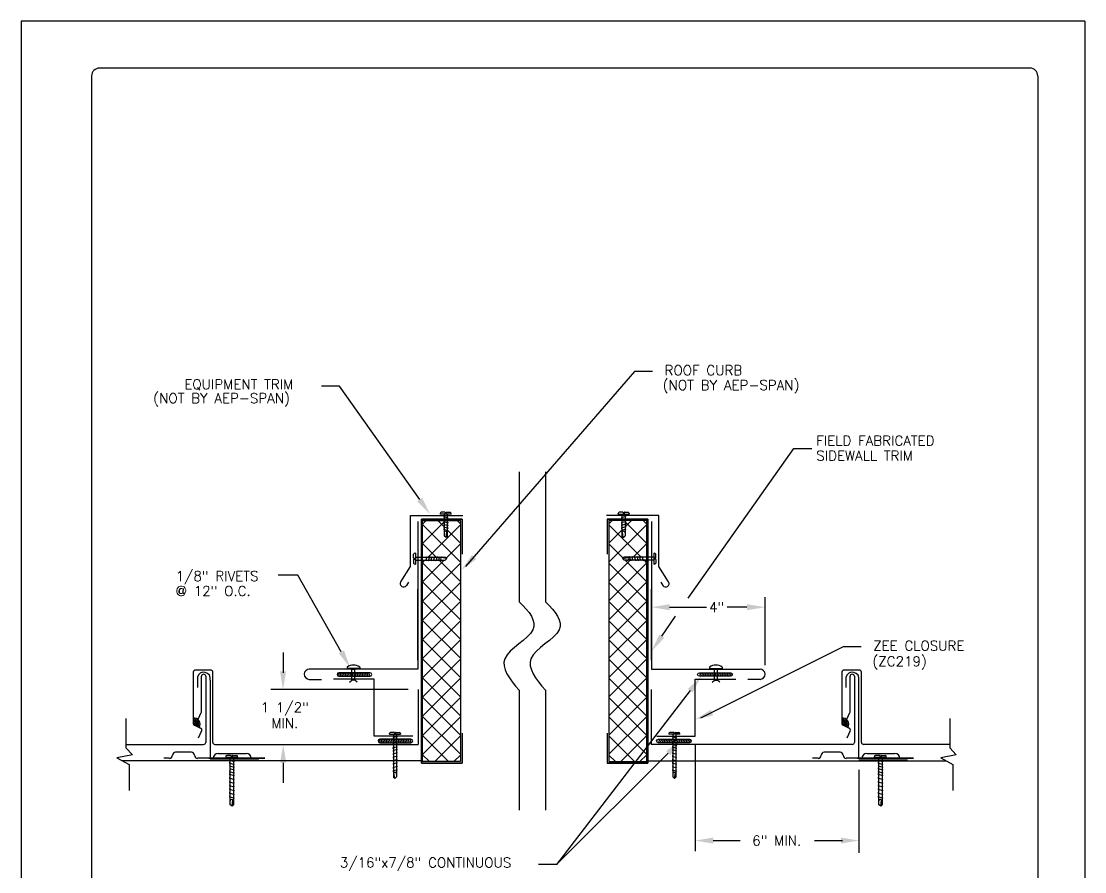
# Model space of a CAD drawing. Extents: x 100.6 to 109.1, y -49.9 to -38.9.
# Drawn here: x 100.61 to 109.11, y -45.67 to -38.87 of the extents above; entities that cross this region are included whole.
import ezdxf

# ---------------------------------------------------------------- set-up
doc = ezdxf.new("R2010")
doc.units = 0
doc.header["$LTSCALE"] = 0.5
doc.header["$MEASUREMENT"] = 0
for name, color, linetype in [('BORDER', 9, 'CONTINUOUS'), ('DIM', 4, 'CONTINUOUS'), ('DWG', 2, 'CONTINUOUS'), ('STEEL', 7, 'CONTINUOUS')]:
    doc.layers.add(name, color=color, linetype=linetype)
doc.styles.get("Standard").update_dxf_attribs({"font": 'romans.shx'})

msp = doc.modelspace()

# ---------------------------------------------------------------- linework, layer by layer
at = {"layer": 'BORDER'}
for p, q in [((109.1055, -38.8684), (100.6055, -38.8684)), ((100.6055, -38.8684), (100.6055, -49.8684)), ((109.1055, -38.8684), (109.1055, -49.8684)), ((108.668, -39.2434), (101.2305, -39.2434)), ((101.168, -39.3059), (101.168, -49.4309)), ((108.7305, -39.3059), (108.7305, -49.4309))]:
    msp.add_line(p, q, dxfattribs=at)
for centre, start, end in [((101.2305, -39.3059), 90, 180), ((108.668, -39.3059), 0, 90)]:
    msp.add_arc(centre, 0.0625, start, end, dxfattribs=at)
at = {"layer": 'DIM', "color": 5}
for p, q in [((105.507, -41.6684), (104.1562, -43.2294)), ((105.6506, -41.6684), (105.507, -41.6684)), ((102.8169, -43.2967), (102.6596, -43.2967)), ((106.5507, -44.0179), (106.5507, -43.4735)), ((105.7877, -43.5537), (106.0813, -43.5537)), ((106.406, -43.5537), (106.2473, -43.5537)), ((102.6977, -43.9167), (102.6977, -44.0722)), ((107.1743, -43.8712), (106.0334, -44.4405)), ((107.3179, -43.8712), (107.1743, -43.8712)), ((102.6977, -44.0673), (102.6977, -44.0792)), ((103.6981, -44.2109), (102.6009, -44.2109)), ((105.9917, -44.6568), (105.9917, -45.5035)), ((102.699, -44.7976), (102.699, -44.9587)), ((107.301, -44.8532), (107.301, -45.5174)), ((106.1364, -45.4199), (106.3514, -45.4199)), ((106.9463, -45.4199), (107.1612, -45.4199)), ((107.1563, -45.4199), (107.1682, -45.4199))]:
    msp.add_line(p, q, dxfattribs=at)
for points in [[(103.7902, -42.6933), (103.15, -41.7875), (103.0053, -41.7875)], [(105.9359, -43.4802), (106.7804, -42.2852), (106.9251, -42.2852)], [(103.1635, -43.9101), (102.8169, -43.2967)], [(105.7251, -43.7857), (105.8349, -43.6265)], [(105.9529, -44.2211), (104.8845, -45.6107), (104.7398, -45.6107)], [(105.7765, -44.7203), (104.8845, -45.6107)]]:
    msp.add_lwpolyline(points, dxfattribs=at)
for points in [[(103.8099, -42.6794), (103.8737, -42.8115), (103.7705, -42.7072)], [(104.2421, -43.1696), (104.1235, -43.256), (104.2076, -43.1358)], [(105.7877, -43.5296), (105.7877, -43.5779), (105.643, -43.5537)], [(106.406, -43.5296), (106.406, -43.5779), (106.5507, -43.5537)], [(105.745, -43.7994), (105.643, -43.9048), (105.7053, -43.772)], [(103.1845, -43.8982), (103.2347, -44.0361), (103.1425, -43.922)], [(102.7218, -44.0673), (102.6736, -44.0673), (102.6977, -44.212)], [(105.9337, -44.2064), (106.0411, -44.1064), (105.972, -44.2358)], [(106.1357, -44.4183), (105.993, -44.4525), (106.1169, -44.3739)], [(105.7595, -44.7032), (105.8789, -44.618), (105.7935, -44.7373)], [(102.7231, -44.7976), (102.6749, -44.7976), (102.699, -44.6529)], [(106.1364, -45.3958), (106.1364, -45.444), (105.9917, -45.4199)], [(107.1563, -45.3958), (107.1563, -45.444), (107.301, -45.4199)]]:
    msp.add_solid(points, dxfattribs=at)
at = {"layer": 'DWG', "color": 46}
for p, q in [((104.5853, -42.4718), (104.5853, -43.5095)), ((104.7946, -42.4718), (104.7946, -43.5095)), ((103.9546, -42.8046), (103.9546, -42.8095)), ((104.0416, -42.8095), (103.9546, -42.8095)), ((103.9919, -42.7949), (103.9622, -42.7949)), ((103.9853, -42.8272), (103.9806, -42.8284)), ((103.9806, -42.8284), (104.0162, -42.839)), ((103.9853, -42.8103), (103.9853, -42.8095)), ((103.9853, -42.8103), (103.9853, -42.9822)), ((103.9943, -42.7973), (103.9943, -42.807)), ((104.0019, -42.807), (103.9943, -42.807)), ((104.0019, -42.7972), (104.0019, -42.807)), ((104.0043, -42.7947), (104.034, -42.7947)), ((104.0109, -42.81), (104.0109, -42.8095)), ((104.0109, -42.81), (104.0109, -42.9857)), ((104.0162, -42.8394), (104.0109, -42.8408)), ((104.0416, -42.8095), (104.0415, -42.8044)), ((105.3762, -42.8095), (105.3763, -42.8044)), ((105.3762, -42.8095), (105.4632, -42.8095)), ((105.4135, -42.7947), (105.3838, -42.7947)), ((105.4372, -42.8284), (105.4016, -42.839)), ((105.4016, -42.8394), (105.4069, -42.8408)), ((105.4069, -42.81), (105.4069, -42.8095)), ((105.4069, -42.81), (105.4069, -42.9857)), ((105.4159, -42.7972), (105.4159, -42.807)), ((105.4159, -42.807), (105.4235, -42.807)), ((105.4235, -42.7973), (105.4235, -42.807)), ((105.4259, -42.7949), (105.4556, -42.7949)), ((105.4325, -42.8103), (105.4325, -42.8095)), ((105.4325, -42.8103), (105.4325, -42.9822)), ((105.4325, -42.8272), (105.4372, -42.8284)), ((105.4632, -42.8046), (105.4632, -42.8095)), ((103.8123, -42.8907), (103.8421, -42.8609)), ((103.8123, -43.0442), (103.9853, -42.8711)), ((104.1155, -43.1949), (103.8123, -42.8916)), ((103.8567, -43.1533), (104.1155, -42.8945)), ((103.9836, -42.9095), (103.935, -42.8609)), ((103.9854, -42.8475), (103.9804, -42.8488)), ((103.9804, -42.8488), (104.016, -42.8593)), ((103.9853, -42.9091), (103.9807, -42.9103)), ((103.9807, -42.9103), (104.017, -42.921)), ((103.9853, -42.8884), (103.981, -42.8895)), ((103.981, -42.8895), (104.0166, -42.9)), ((103.9853, -42.8681), (103.9814, -42.8691)), ((103.9814, -42.8691), (104.017, -42.8797)), ((104.016, -42.8593), (104.0109, -42.8607)), ((104.017, -42.8797), (104.0109, -42.8813)), ((104.0166, -42.9), (104.0109, -42.9015)), ((104.017, -42.921), (104.0109, -42.9226)), ((104.1155, -42.8879), (104.0884, -42.8609)), ((105.3023, -42.8879), (105.3294, -42.8609)), ((105.3023, -43.1949), (105.6055, -42.8916)), ((105.5611, -43.1533), (105.3023, -42.8945)), ((105.4364, -42.8691), (105.4008, -42.8797)), ((105.4008, -42.8797), (105.4069, -42.8813)), ((105.4371, -42.9103), (105.4008, -42.921)), ((105.4008, -42.921), (105.4069, -42.9226)), ((105.4368, -42.8895), (105.4012, -42.9)), ((105.4012, -42.9), (105.4069, -42.9015)), ((105.4374, -42.8488), (105.4018, -42.8593)), ((105.4018, -42.8593), (105.4069, -42.8607)), ((105.4324, -42.8475), (105.4374, -42.8488)), ((105.4325, -42.8681), (105.4364, -42.8691)), ((105.6055, -43.0442), (105.4325, -42.8711)), ((105.4325, -42.8884), (105.4368, -42.8895)), ((105.4325, -42.9091), (105.4371, -42.9103)), ((105.4342, -42.9095), (105.4828, -42.8609)), ((105.6055, -42.8907), (105.5757, -42.8609)), ((103.9856, -42.9292), (103.9804, -42.9306)), ((103.9804, -42.9306), (104.016, -42.9412)), ((104.0008, -42.9955), (103.9853, -42.9822)), ((104.0008, -42.9955), (104.0071, -42.95)), ((104.0109, -42.9857), (104.0008, -42.9955)), ((104.015, -42.9409), (104.0109, -42.9368)), ((104.016, -42.9412), (104.011, -42.9419)), ((104.1155, -43.0414), (104.0154, -42.9413)), ((105.3023, -43.0414), (105.4024, -42.9413)), ((105.4374, -42.9306), (105.4018, -42.9412)), ((105.4018, -42.9412), (105.4068, -42.9419)), ((105.4028, -42.9409), (105.4069, -42.9368)), ((105.4069, -42.9857), (105.417, -42.9955)), ((105.417, -42.9955), (105.4107, -42.95)), ((105.417, -42.9955), (105.4325, -42.9822)), ((105.4322, -42.9292), (105.4374, -42.9306)), ((103.9204, -43.1533), (103.8123, -43.0451)), ((104.0033, -43.1602), (104.1155, -43.048)), ((105.4145, -43.1602), (105.3023, -43.048)), ((105.4974, -43.1533), (105.6055, -43.0451)), ((103.7415, -43.1599), (103.7415, -43.1302)), ((103.7417, -43.1723), (103.7417, -43.202)), ((103.744, -43.1623), (103.7538, -43.1623)), ((103.7441, -43.1699), (103.7538, -43.1699)), ((103.7563, -43.1226), (103.7512, -43.1227)), ((103.7538, -43.1623), (103.7538, -43.1699)), ((103.7563, -43.1226), (103.7563, -43.2096)), ((103.7568, -43.1533), (103.7563, -43.1533)), ((103.7571, -43.1789), (103.7563, -43.1789)), ((103.7568, -43.1533), (103.9965, -43.1533)), ((103.7571, -43.1789), (103.9931, -43.1789)), ((103.8123, -43.1977), (103.8311, -43.1789)), ((103.8123, -43.3512), (103.9846, -43.1789)), ((103.8381, -43.1789), (103.8393, -43.1836)), ((103.8393, -43.1836), (103.8499, -43.148)), ((103.8503, -43.148), (103.8516, -43.1533)), ((103.8583, -43.1788), (103.8596, -43.1838)), ((103.8596, -43.1838), (103.8702, -43.1482)), ((103.8702, -43.1482), (103.8715, -43.1533)), ((103.879, -43.1789), (103.88, -43.1828)), ((103.88, -43.1828), (103.8905, -43.1472)), ((103.8905, -43.1472), (103.8921, -43.1533)), ((103.8992, -43.1789), (103.9003, -43.1832)), ((103.9003, -43.1832), (103.9109, -43.1476)), ((103.9109, -43.1476), (103.9124, -43.1533)), ((103.9199, -43.1789), (103.9211, -43.1835)), ((103.9211, -43.1835), (103.9319, -43.1472)), ((103.9319, -43.1472), (103.9335, -43.1533)), ((103.9401, -43.1786), (103.9415, -43.1838)), ((103.9415, -43.1838), (103.952, -43.1482)), ((104.1155, -43.3483), (103.946, -43.1789)), ((103.952, -43.1482), (103.9528, -43.1532)), ((104.0064, -43.1633), (103.9608, -43.1571)), ((104.0064, -43.1633), (103.9931, -43.1789)), ((103.9965, -43.1533), (104.0064, -43.1633)), ((105.3023, -43.3483), (105.4718, -43.1789)), ((105.4213, -43.1533), (105.4114, -43.1633)), ((105.4114, -43.1633), (105.457, -43.1571)), ((105.4114, -43.1633), (105.4247, -43.1789)), ((105.661, -43.1533), (105.4213, -43.1533)), ((105.6607, -43.1789), (105.4247, -43.1789)), ((105.6055, -43.3512), (105.4332, -43.1789)), ((105.4658, -43.1482), (105.465, -43.1532)), ((105.4763, -43.1838), (105.4658, -43.1482)), ((105.4777, -43.1786), (105.4763, -43.1838)), ((105.4859, -43.1472), (105.4843, -43.1533)), ((105.4967, -43.1835), (105.4859, -43.1472)), ((105.4979, -43.1789), (105.4967, -43.1835)), ((105.5069, -43.1476), (105.5054, -43.1533)), ((105.5175, -43.1832), (105.5069, -43.1476)), ((105.5186, -43.1789), (105.5175, -43.1832)), ((105.5272, -43.1472), (105.5257, -43.1533)), ((105.5378, -43.1828), (105.5272, -43.1472)), ((105.5388, -43.1789), (105.5378, -43.1828)), ((105.5476, -43.1482), (105.5463, -43.1533)), ((105.5582, -43.1838), (105.5476, -43.1482)), ((105.5594, -43.1788), (105.5582, -43.1838)), ((105.5675, -43.148), (105.5662, -43.1533)), ((105.5785, -43.1836), (105.5679, -43.148)), ((105.5797, -43.1789), (105.5785, -43.1836)), ((105.6055, -43.1977), (105.5867, -43.1789)), ((105.6607, -43.1789), (105.6615, -43.1789)), ((105.661, -43.1533), (105.6615, -43.1533)), ((105.6615, -43.1226), (105.6666, -43.1227)), ((105.6615, -43.1226), (105.6615, -43.2096)), ((105.664, -43.1623), (105.664, -43.1699)), ((105.6738, -43.1623), (105.664, -43.1623)), ((105.6737, -43.1699), (105.664, -43.1699)), ((105.6761, -43.1723), (105.6761, -43.202)), ((105.6763, -43.1599), (105.6763, -43.1302)), ((103.7514, -43.2096), (103.7563, -43.2096)), ((104.1155, -43.5018), (103.8123, -43.1986)), ((103.8123, -43.5047), (104.1155, -43.2015)), ((105.3023, -43.5018), (105.6055, -43.1986)), ((105.6055, -43.5047), (105.3023, -43.2015)), ((105.6664, -43.2096), (105.6615, -43.2096)), ((104.1155, -43.6553), (103.8123, -43.3521)), ((103.8123, -43.6582), (104.1155, -43.3549)), ((105.3023, -43.6553), (105.6055, -43.3521)), ((105.6055, -43.6582), (105.3023, -43.3549)), ((104.1155, -43.8088), (103.8123, -43.5056)), ((103.8123, -43.8116), (104.1155, -43.5084)), ((105.3023, -43.8088), (105.6055, -43.5056)), ((105.6055, -43.8116), (105.3023, -43.5084)), ((104.1155, -43.9623), (103.8123, -43.6591)), ((103.8123, -43.9651), (104.1155, -43.6619)), ((105.3023, -43.9623), (105.6055, -43.6591)), ((105.6055, -43.9651), (105.3023, -43.6619)), ((104.1155, -44.1158), (103.8123, -43.8125)), ((103.8123, -44.1186), (104.1155, -43.8154)), ((105.3023, -44.1158), (105.6055, -43.8125)), ((105.6055, -44.1186), (105.3023, -43.8154)), ((104.1155, -44.2692), (103.8123, -43.966)), ((103.8123, -44.2721), (104.1155, -43.9689)), ((105.3023, -44.2692), (105.6055, -43.966)), ((105.6055, -44.2721), (105.3023, -43.9689)), ((103.1381, -44.079), (103.1461, -44.1064)), ((103.1514, -44.0779), (103.1597, -44.1064)), ((103.165, -44.0779), (103.1732, -44.1064)), ((103.1785, -44.0779), (103.1868, -44.1064)), ((103.1921, -44.0779), (103.2004, -44.1064)), ((103.2057, -44.0779), (103.2139, -44.1064)), ((103.2091, -44.0343), (103.2091, -44.0445)), ((103.3103, -44.0445), (103.2091, -44.0445)), ((103.2192, -44.0779), (103.2275, -44.1064)), ((103.2328, -44.0779), (103.2411, -44.1064)), ((103.2457, -44.0445), (103.2457, -44.048)), ((103.2457, -44.048), (103.2741, -44.048)), ((103.2463, -44.0779), (103.2546, -44.1064)), ((103.2481, -44.1368), (103.2481, -44.048)), ((103.2599, -44.0779), (103.2682, -44.1064)), ((103.2721, -44.1368), (103.2721, -44.048)), ((103.2735, -44.0779), (103.2818, -44.1064)), ((103.2741, -44.048), (103.2741, -44.0445)), ((103.287, -44.0779), (103.2953, -44.1064)), ((103.3006, -44.0779), (103.3089, -44.1064)), ((103.3103, -44.0343), (103.3103, -44.0445)), ((103.3142, -44.0779), (103.3225, -44.1064)), ((103.3277, -44.0779), (103.336, -44.1064)), ((103.3413, -44.0779), (103.3496, -44.1064)), ((103.3549, -44.0779), (103.3632, -44.1064)), ((103.3684, -44.0779), (103.3767, -44.1064)), ((103.382, -44.0779), (103.3903, -44.1064)), ((106.0358, -44.0779), (106.0275, -44.1064)), ((106.0494, -44.0779), (106.0411, -44.1064)), ((106.0629, -44.0779), (106.0546, -44.1064)), ((106.0765, -44.0779), (106.0682, -44.1064)), ((106.09, -44.0779), (106.0818, -44.1064)), ((106.1036, -44.0779), (106.0953, -44.1064)), ((106.1074, -44.0343), (106.1074, -44.0445)), ((106.1074, -44.0445), (106.2087, -44.0445)), ((106.1172, -44.0779), (106.1089, -44.1064)), ((106.1307, -44.0779), (106.1225, -44.1064)), ((106.1443, -44.0779), (106.136, -44.1064)), ((106.1437, -44.048), (106.1437, -44.0445)), ((106.1721, -44.048), (106.1437, -44.048)), ((106.1457, -44.1368), (106.1457, -44.048)), ((106.1579, -44.0779), (106.1496, -44.1064)), ((106.1714, -44.0779), (106.1632, -44.1064)), ((106.1697, -44.1368), (106.1697, -44.048)), ((106.1721, -44.0445), (106.1721, -44.048)), ((106.185, -44.0779), (106.1767, -44.1064)), ((106.1986, -44.0779), (106.1903, -44.1064)), ((106.2121, -44.0779), (106.2039, -44.1064)), ((106.2087, -44.0343), (106.2087, -44.0445)), ((106.2257, -44.0779), (106.2174, -44.1064)), ((106.2393, -44.0779), (106.231, -44.1064)), ((106.2528, -44.0779), (106.2446, -44.1064)), ((106.2664, -44.0779), (106.2581, -44.1064)), ((106.2796, -44.079), (106.2717, -44.1064)), ((103.2292, -44.1531), (103.2481, -44.1368)), ((103.2721, -44.1368), (103.2481, -44.1368)), ((103.2909, -44.1531), (103.2721, -44.1368)), ((104.1155, -44.4227), (103.8123, -44.1195)), ((103.8123, -44.4256), (104.1155, -44.1224)), ((105.3023, -44.4227), (105.6055, -44.1195)), ((105.6055, -44.4256), (105.3023, -44.1224)), ((106.1269, -44.1531), (106.1457, -44.1368)), ((106.1457, -44.1368), (106.1697, -44.1368)), ((106.1885, -44.1531), (106.1697, -44.1368)), ((104.1155, -44.5762), (103.8123, -44.273)), ((103.8123, -44.5791), (104.1155, -44.2758)), ((104.5853, -44.2183), (104.5853, -45.1759)), ((104.7946, -44.2183), (104.7946, -45.1759)), ((105.3023, -44.5762), (105.6055, -44.273)), ((105.6055, -44.5791), (105.3023, -44.2758)), ((101.4425, -44.4442), (101.4425, -44.6776)), ((104.1155, -44.7297), (103.8123, -44.4265)), ((103.8123, -44.7325), (104.1155, -44.4293)), ((105.3023, -44.7297), (105.6055, -44.4265)), ((105.6055, -44.7325), (105.3023, -44.4293)), ((108.0279, -44.4442), (108.0279, -44.6776)), ((103.466, -44.6103), (103.474, -44.6376)), ((103.4793, -44.6091), (103.4876, -44.6376)), ((103.4928, -44.6091), (103.5011, -44.6376)), ((103.5064, -44.6091), (103.5147, -44.6376)), ((103.52, -44.6091), (103.5283, -44.6376)), ((103.5335, -44.6091), (103.5418, -44.6376)), ((103.5471, -44.6091), (103.5554, -44.6376)), ((103.5493, -44.5696), (103.5494, -44.5645)), ((103.5493, -44.5696), (103.6363, -44.5696)), ((103.5866, -44.5548), (103.5569, -44.5548)), ((103.5607, -44.6091), (103.569, -44.6376)), ((103.5742, -44.6091), (103.5825, -44.6376)), ((103.6103, -44.5885), (103.5747, -44.5991)), ((103.5747, -44.5995), (103.58, -44.6009)), ((103.6105, -44.6089), (103.5749, -44.6194)), ((103.5749, -44.6194), (103.58, -44.6207)), ((103.58, -44.5701), (103.58, -44.5696)), ((103.58, -44.5696), (103.58, -44.9139)), ((103.5878, -44.6091), (103.5961, -44.6376)), ((103.589, -44.5573), (103.589, -44.5671)), ((103.589, -44.5671), (103.5966, -44.5671)), ((103.5966, -44.5574), (103.5966, -44.5671)), ((103.5991, -44.555), (103.6288, -44.555)), ((103.6014, -44.6091), (103.6097, -44.6376)), ((103.6056, -44.5704), (103.6056, -44.5696)), ((103.6056, -44.5696), (103.6056, -44.9104)), ((103.6056, -44.5873), (103.6103, -44.5885)), ((103.6056, -44.6076), (103.6105, -44.6089)), ((103.6149, -44.6091), (103.6232, -44.6376)), ((103.6285, -44.6091), (103.6368, -44.6376)), ((103.6363, -44.5647), (103.6363, -44.5696)), ((103.6421, -44.6091), (103.6503, -44.6376)), ((103.6556, -44.6091), (103.6639, -44.6376)), ((103.6692, -44.6091), (103.6775, -44.6376)), ((103.6828, -44.6091), (103.691, -44.6376)), ((103.6963, -44.6091), (103.7046, -44.6376)), ((103.7099, -44.6091), (103.7182, -44.6376)), ((104.0206, -44.7883), (103.8123, -44.58)), ((103.91, -44.7883), (104.1155, -44.5828)), ((105.5078, -44.7883), (105.3023, -44.5828)), ((105.3972, -44.7883), (105.6055, -44.58)), ((105.7079, -44.6091), (105.6996, -44.6376)), ((105.7215, -44.6091), (105.7132, -44.6376)), ((105.735, -44.6091), (105.7267, -44.6376)), ((105.7486, -44.6091), (105.7403, -44.6376)), ((105.7622, -44.6091), (105.7539, -44.6376)), ((105.7757, -44.6091), (105.7674, -44.6376)), ((105.7893, -44.6091), (105.781, -44.6376)), ((105.7815, -44.5647), (105.7815, -44.5696)), ((105.8685, -44.5696), (105.7815, -44.5696)), ((105.8187, -44.555), (105.789, -44.555)), ((105.8029, -44.6091), (105.7946, -44.6376)), ((105.8122, -44.6076), (105.8073, -44.6089)), ((105.8073, -44.6089), (105.8429, -44.6194)), ((105.8122, -44.5873), (105.8075, -44.5885)), ((105.8075, -44.5885), (105.8431, -44.5991)), ((105.8164, -44.6091), (105.8081, -44.6376)), ((105.8122, -44.5704), (105.8122, -44.5696)), ((105.8122, -44.5696), (105.8122, -44.9104)), ((105.8212, -44.5574), (105.8212, -44.5671)), ((105.8288, -44.5671), (105.8212, -44.5671)), ((105.83, -44.6091), (105.8217, -44.6376)), ((105.8288, -44.5573), (105.8288, -44.5671)), ((105.8312, -44.5548), (105.8609, -44.5548)), ((105.8436, -44.6091), (105.8353, -44.6376)), ((105.8378, -44.5701), (105.8378, -44.5696)), ((105.8378, -44.5696), (105.8378, -44.9139)), ((105.8431, -44.5995), (105.8378, -44.6009)), ((105.8429, -44.6194), (105.8378, -44.6207)), ((105.8571, -44.6091), (105.8488, -44.6376)), ((105.8707, -44.6091), (105.8624, -44.6376)), ((105.8685, -44.5696), (105.8684, -44.5645)), ((105.8843, -44.6091), (105.876, -44.6376)), ((105.8978, -44.6091), (105.8895, -44.6376)), ((105.9114, -44.6091), (105.9031, -44.6376)), ((105.925, -44.6091), (105.9167, -44.6376)), ((105.9385, -44.6091), (105.9302, -44.6376)), ((105.9518, -44.6103), (105.9438, -44.6376)), ((101.4425, -44.6776), (101.4935, -44.7333)), ((103.6102, -44.6703), (103.5739, -44.6811)), ((103.5739, -44.6811), (103.58, -44.6827)), ((103.6096, -44.6292), (103.574, -44.6398)), ((103.574, -44.6398), (103.58, -44.6413)), ((103.6099, -44.6496), (103.5743, -44.6601)), ((103.5743, -44.6601), (103.58, -44.6616)), ((103.6106, -44.6907), (103.575, -44.7012)), ((103.575, -44.7012), (103.5799, -44.702)), ((103.6053, -44.6893), (103.6106, -44.6907)), ((103.6056, -44.6282), (103.6096, -44.6292)), ((103.6056, -44.6484), (103.6099, -44.6496)), ((103.6056, -44.6691), (103.6102, -44.6703)), ((105.8125, -44.6893), (105.8072, -44.6907)), ((105.8072, -44.6907), (105.8428, -44.7012)), ((105.8122, -44.6691), (105.8076, -44.6703)), ((105.8076, -44.6703), (105.8439, -44.6811)), ((105.8122, -44.6484), (105.8079, -44.6496)), ((105.8079, -44.6496), (105.8435, -44.6601)), ((105.8122, -44.6282), (105.8082, -44.6292)), ((105.8082, -44.6292), (105.8438, -44.6398)), ((105.8438, -44.6398), (105.8378, -44.6413)), ((105.8439, -44.6811), (105.8378, -44.6827)), ((105.8428, -44.7012), (105.8379, -44.702)), ((108.0279, -44.6776), (108.0789, -44.7333)), ((101.4935, -44.7333), (101.3687, -44.7593)), ((101.3687, -44.7593), (101.4671, -44.8128)), ((102.5033, -44.7756), (102.1146, -44.7756)), ((102.2394, -44.7502), (102.2394, -44.7556)), ((102.3352, -44.7556), (102.2394, -44.7556)), ((102.2804, -44.7395), (102.2477, -44.7395)), ((102.2732, -44.7751), (102.268, -44.7764)), ((102.268, -44.7764), (102.3072, -44.7881)), ((102.2732, -44.7565), (102.2732, -44.7556)), ((102.2732, -44.7556), (102.2732, -45.1314)), ((102.2831, -44.7421), (102.2831, -44.7528)), ((102.2915, -44.7528), (102.2831, -44.7528)), ((102.2915, -44.742), (102.2915, -44.7528)), ((102.2941, -44.7393), (102.3268, -44.7393)), ((102.3014, -44.7562), (102.3014, -44.7556)), ((102.3014, -44.7556), (102.3014, -45.1352)), ((102.3072, -44.7885), (102.3014, -44.79)), ((102.3352, -44.7556), (102.3352, -44.75)), ((103.6106, -44.7178), (103.575, -44.7284)), ((103.575, -44.7284), (103.5799, -44.7291)), ((103.6106, -44.745), (103.575, -44.7555)), ((103.575, -44.7555), (103.5799, -44.7562)), ((103.6106, -44.7721), (103.575, -44.7826)), ((103.575, -44.7826), (103.5799, -44.7834)), ((103.6053, -44.7165), (103.6106, -44.7178)), ((103.6053, -44.7436), (103.6106, -44.745)), ((103.6053, -44.7707), (103.6106, -44.7721)), ((103.8671, -44.7883), (103.8123, -44.7335)), ((104.0635, -44.7883), (104.1155, -44.7363)), ((105.3543, -44.7883), (105.3023, -44.7363)), ((105.5507, -44.7883), (105.6055, -44.7335)), ((105.8125, -44.7165), (105.8072, -44.7178)), ((105.8072, -44.7178), (105.8428, -44.7284)), ((105.8125, -44.7436), (105.8072, -44.745)), ((105.8072, -44.745), (105.8428, -44.7555)), ((105.8125, -44.7707), (105.8072, -44.7721)), ((105.8072, -44.7721), (105.8428, -44.7826)), ((105.8428, -44.7284), (105.8379, -44.7291)), ((105.8428, -44.7555), (105.8379, -44.7562)), ((105.8428, -44.7826), (105.8379, -44.7834)), ((107.6878, -44.7756), (107.299, -44.7756)), ((107.4238, -44.7502), (107.4238, -44.7556)), ((107.5197, -44.7556), (107.4238, -44.7556)), ((107.4649, -44.7395), (107.4321, -44.7395)), ((107.4577, -44.7751), (107.4525, -44.7764)), ((107.4525, -44.7764), (107.4917, -44.7881)), ((107.4577, -44.7565), (107.4577, -44.7556)), ((107.4577, -44.7556), (107.4577, -45.1314)), ((107.4676, -44.7421), (107.4676, -44.7528)), ((107.476, -44.7528), (107.4676, -44.7528)), ((107.476, -44.742), (107.476, -44.7528)), ((107.4786, -44.7393), (107.5113, -44.7393)), ((107.4859, -44.7562), (107.4859, -44.7556)), ((107.4859, -44.7556), (107.4859, -45.1352)), ((107.4917, -44.7885), (107.4859, -44.79)), ((107.5197, -44.7556), (107.5196, -44.75)), ((108.0789, -44.7333), (107.9541, -44.7593)), ((107.9541, -44.7593), (108.0525, -44.8128)), ((101.4671, -44.8128), (101.4671, -45.0197)), ((102.2732, -44.7974), (102.2677, -44.7989)), ((102.2677, -44.7989), (102.307, -44.8105)), ((102.2732, -44.8653), (102.2681, -44.8667)), ((102.2681, -44.8667), (102.3081, -44.8785)), ((102.2732, -44.8425), (102.2685, -44.8437)), ((102.2685, -44.8437), (102.3077, -44.8554)), ((102.2732, -44.8202), (102.2688, -44.8213)), ((102.2688, -44.8213), (102.3081, -44.8329)), ((102.307, -44.8105), (102.3014, -44.812)), ((102.3081, -44.8329), (102.3014, -44.8347)), ((102.3077, -44.8554), (102.3014, -44.857)), ((102.3081, -44.8785), (102.3014, -44.8803)), ((103.6106, -44.7992), (103.575, -44.8098)), ((103.575, -44.8098), (103.5799, -44.8105)), ((103.6106, -44.8264), (103.575, -44.8369)), ((103.575, -44.8369), (103.5799, -44.8376)), ((103.6106, -44.8535), (103.575, -44.864)), ((103.575, -44.864), (103.5799, -44.8648)), ((103.5901, -44.9237), (103.5838, -44.8782)), ((103.6053, -44.7979), (103.6106, -44.7992)), ((103.6053, -44.825), (103.6106, -44.8264)), ((103.6053, -44.8521), (103.6106, -44.8535)), ((105.8125, -44.7979), (105.8072, -44.7992)), ((105.8072, -44.7992), (105.8428, -44.8098)), ((105.8125, -44.825), (105.8072, -44.8264)), ((105.8072, -44.8264), (105.8428, -44.8369)), ((105.8125, -44.8521), (105.8072, -44.8535)), ((105.8072, -44.8535), (105.8428, -44.864)), ((105.8277, -44.9237), (105.8339, -44.8782)), ((105.8428, -44.8098), (105.8379, -44.8105)), ((105.8428, -44.8369), (105.8379, -44.8376)), ((105.8428, -44.864), (105.8379, -44.8648)), ((107.4577, -44.7974), (107.4522, -44.7989)), ((107.4522, -44.7989), (107.4915, -44.8105)), ((107.4577, -44.8653), (107.4526, -44.8667)), ((107.4526, -44.8667), (107.4926, -44.8785)), ((107.4577, -44.8425), (107.4529, -44.8437)), ((107.4529, -44.8437), (107.4922, -44.8554)), ((107.4577, -44.8202), (107.4533, -44.8213)), ((107.4533, -44.8213), (107.4926, -44.8329)), ((107.4915, -44.8105), (107.4859, -44.812)), ((107.4926, -44.8329), (107.4859, -44.8347)), ((107.4922, -44.8554), (107.4859, -44.857)), ((107.4926, -44.8785), (107.4859, -44.8803)), ((108.0525, -44.8128), (108.0525, -45.0197)), ((102.2735, -44.8876), (102.2677, -44.8891)), ((102.2677, -44.8891), (102.307, -44.9007)), ((102.2735, -44.9175), (102.2677, -44.919)), ((102.2677, -44.919), (102.307, -44.9306)), ((102.2735, -44.9474), (102.2677, -44.9489)), ((102.2677, -44.9489), (102.307, -44.9606)), ((102.307, -44.9007), (102.3015, -44.9015)), ((102.307, -44.9306), (102.3015, -44.9315)), ((102.307, -44.9606), (102.3015, -44.9614)), ((103.58, -44.9139), (103.5901, -44.9237)), ((103.5901, -44.9237), (103.6056, -44.9104)), ((105.8277, -44.9237), (105.8122, -44.9104)), ((105.8378, -44.9139), (105.8277, -44.9237)), ((107.458, -44.8876), (107.4522, -44.8891)), ((107.4522, -44.8891), (107.4914, -44.9007)), ((107.458, -44.9175), (107.4522, -44.919)), ((107.4522, -44.919), (107.4914, -44.9306)), ((107.458, -44.9474), (107.4522, -44.9489)), ((107.4522, -44.9489), (107.4914, -44.9606)), ((107.4914, -44.9007), (107.486, -44.9015)), ((107.4914, -44.9306), (107.486, -44.9315)), ((107.4914, -44.9606), (107.486, -44.9614)), ((102.2735, -44.9773), (102.2677, -44.9788)), ((102.2677, -44.9788), (102.307, -44.9905)), ((102.2735, -45.0072), (102.2677, -45.0088)), ((102.2677, -45.0088), (102.307, -45.0204)), ((102.2735, -45.0372), (102.2677, -45.0387)), ((102.2677, -45.0387), (102.307, -45.0503)), ((102.307, -44.9905), (102.3015, -44.9913)), ((102.307, -45.0204), (102.3015, -45.0212)), ((107.458, -44.9773), (107.4522, -44.9788)), ((107.4522, -44.9788), (107.4914, -44.9905)), ((107.458, -45.0072), (107.4522, -45.0088)), ((107.4522, -45.0088), (107.4914, -45.0204)), ((107.458, -45.0372), (107.4522, -45.0387)), ((107.4522, -45.0387), (107.4914, -45.0503)), ((107.4914, -44.9905), (107.486, -44.9913)), ((107.4914, -45.0204), (107.486, -45.0212)), ((102.2735, -45.0671), (102.2677, -45.0686)), ((102.2677, -45.0686), (102.307, -45.0802)), ((102.2903, -45.146), (102.2732, -45.1314)), ((102.2903, -45.146), (102.2972, -45.0958)), ((102.307, -45.0503), (102.3015, -45.0511)), ((102.307, -45.0802), (102.3015, -45.081)), ((107.458, -45.0671), (107.4522, -45.0686)), ((107.4522, -45.0686), (107.4914, -45.0802)), ((107.4748, -45.146), (107.4577, -45.1314)), ((107.4748, -45.146), (107.4817, -45.0958)), ((107.4914, -45.0503), (107.486, -45.0511)), ((107.4914, -45.0802), (107.486, -45.081)), ((102.3014, -45.1352), (102.2903, -45.146)), ((107.4859, -45.1352), (107.4748, -45.146))]:
    msp.add_line(p, q, dxfattribs=at)
at = {"layer": 'DWG'}
for p, q in [((103.7174, -43.2285), (103.7174, -42.8206)), ((103.7174, -42.8206), (104.1354, -42.8206)), ((105.7004, -42.8206), (105.2824, -42.8206)), ((105.7004, -43.2285), (105.7004, -42.8206)), ((103.7748, -42.8685), (103.7748, -44.0495)), ((103.8036, -42.8487), (103.8036, -44.8022)), ((104.1292, -42.8487), (103.8036, -42.8487)), ((103.8036, -44.8022), (103.8036, -42.8487)), ((103.8036, -42.8487), (104.1292, -42.8487)), ((104.1292, -42.8487), (104.1292, -43.13)), ((105.2886, -42.8487), (105.6142, -42.8487)), ((105.6142, -42.8487), (105.2886, -42.8487)), ((105.2886, -42.8487), (105.2886, -43.13)), ((105.6142, -42.8487), (105.6142, -44.8022)), ((105.6142, -44.8022), (105.6142, -42.8487)), ((105.643, -42.8685), (105.643, -44.0495)), ((103.638, -43.3506), (103.7174, -43.2285)), ((105.7798, -43.3506), (105.7004, -43.2285)), ((103.7013, -43.3528), (103.6835, -43.3802)), ((103.7748, -43.9772), (103.7748, -43.409)), ((105.643, -43.9772), (105.643, -43.409)), ((105.7165, -43.3528), (105.7343, -43.3802)), ((101.9803, -44.0727), (101.9803, -44.4831)), ((102.1204, -44.0565), (101.9965, -44.0565)), ((102.0128, -44.1138), (102.0128, -44.1946)), ((102.0455, -44.3885), (102.0455, -44.1057)), ((102.0617, -44.0895), (102.0633, -44.0895)), ((102.0795, -44.1057), (102.0795, -44.6348)), ((102.1366, -44.6348), (102.1366, -44.0727)), ((102.8671, -44.0902), (102.8671, -44.0902)), ((103.7748, -44.0495), (102.9078, -44.0495)), ((105.643, -44.0495), (106.51, -44.0495)), ((106.5507, -44.0902), (106.5507, -44.0902)), ((107.1648, -44.0727), (107.1648, -44.4831)), ((107.3049, -44.0565), (107.181, -44.0565)), ((107.1973, -44.1138), (107.1973, -44.1946)), ((107.2299, -44.3885), (107.2299, -44.1057)), ((107.2461, -44.0895), (107.2478, -44.0895)), ((107.264, -44.1057), (107.264, -44.6348)), ((107.3211, -44.6348), (107.3211, -44.0727)), ((102.1167, -44.7622), (102.1167, -44.1371)), ((102.9078, -44.1309), (103.0045, -44.1309)), ((103.4261, -44.1279), (103.1005, -44.1279)), ((103.4261, -44.5844), (103.4261, -44.1279)), ((105.9917, -44.5844), (105.9917, -44.1279)), ((105.9917, -44.1279), (106.3173, -44.1279)), ((106.51, -44.1309), (106.4133, -44.1309)), ((107.3011, -44.7622), (107.3011, -44.1371)), ((103.7779, -44.2111), (103.7779, -44.6507)), ((105.6405, -44.2112), (105.6405, -44.6507)), ((102.008, -44.4724), (102.0439, -44.3954)), ((107.1925, -44.4724), (107.2284, -44.3954)), ((101.9896, -44.4978), (102.039, -44.5208)), ((107.1741, -44.4978), (107.2235, -44.5208)), ((102.0468, -44.5423), (102.0195, -44.601)), ((103.7341, -44.5844), (103.4261, -44.5844)), ((104.1292, -44.5601), (104.1292, -44.8022)), ((105.2886, -44.5601), (105.2886, -44.8022)), ((105.6849, -44.5844), (105.9917, -44.5844)), ((107.2313, -44.5423), (107.2039, -44.601)), ((101.4425, -44.651), (102.0633, -44.651)), ((102.1528, -44.651), (103.7779, -44.651)), ((107.2478, -44.651), (105.6405, -44.651)), ((108.0279, -44.651), (107.3373, -44.651)), ((103.8045, -44.7821), (101.4107, -44.7821)), ((101.79, -44.7622), (101.7452, -44.7622)), ((101.9656, -44.7137), (101.8385, -44.7137)), ((102.1041, -44.7622), (102.014, -44.7622)), ((102.1041, -44.7622), (102.5529, -44.7622)), ((102.5529, -44.7622), (102.1041, -44.7622)), ((102.1146, -44.7756), (102.5033, -44.7756)), ((102.1795, -44.7227), (102.2042, -44.7227)), ((102.2042, -44.7227), (102.4039, -44.7227)), ((105.6133, -44.7821), (107.9961, -44.7821)), ((106.9745, -44.7622), (106.9296, -44.7622)), ((107.1501, -44.7137), (107.023, -44.7137)), ((107.2886, -44.7622), (107.1985, -44.7622)), ((107.2886, -44.7622), (107.7374, -44.7622)), ((107.7374, -44.7622), (107.2886, -44.7622)), ((107.299, -44.7756), (107.6878, -44.7756)), ((107.364, -44.7227), (107.3887, -44.7227)), ((107.3887, -44.7227), (107.5884, -44.7227)), ((103.8036, -44.8022), (104.1292, -44.8022)), ((104.1292, -44.8022), (103.8036, -44.8022)), ((104.1292, -44.8022), (103.8036, -44.8022)), ((105.6142, -44.8022), (105.2886, -44.8022)), ((105.2886, -44.8022), (105.6142, -44.8022)), ((105.2886, -44.8022), (105.6142, -44.8022))]:
    msp.add_line(p, q, dxfattribs=at)
at = {"layer": 'DWG', "color": 46}
for points in [[(104.1155, -44.7883), (103.8123, -44.7883), (103.8123, -42.8609), (104.1155, -42.8609)], [(105.3023, -44.7883), (105.6055, -44.7883), (105.6055, -42.8609), (105.3023, -42.8609)]]:
    msp.add_lwpolyline(points, close=True, dxfattribs=at)
for points in [[(103.1437, -44.1064), (103.3923, -44.1064, 1), (103.3923, -44.0779), (103.1437, -44.0779, 1)], [(106.2741, -44.1064), (106.0255, -44.1064, -1), (106.0255, -44.0779), (106.2741, -44.0779, -1)], [(103.4716, -44.6376), (103.7202, -44.6376, 1), (103.7202, -44.6091), (103.4716, -44.6091, 1)], [(105.9462, -44.6376), (105.6976, -44.6376, -1), (105.6976, -44.6091), (105.9462, -44.6091, -1)]]:
    msp.add_lwpolyline(points, format="xyb", close=True, dxfattribs=at)
for centre, radius, start, end in [((103.9648, -42.8047), 0.0102, 105.03341, 179.26034), ((103.9919, -42.7973), 0.00244, 0.73966, 90.73966), ((104.0044, -42.7972), 0.00244, 90.73966, 180.73966), ((104.0314, -42.8046), 0.0102, 0.73966, 74.96659), ((105.3864, -42.8046), 0.0102, 105.03341, 179.26034), ((105.4134, -42.7972), 0.00244, 359.26034, 89.26034), ((105.4259, -42.7973), 0.00244, 89.26034, 179.26034), ((105.453, -42.8047), 0.0102, 0.73966, 74.96659), ((103.9981, -42.9591), 0.0128, 359.0749, 182.27289), ((105.4197, -42.9591), 0.0128, 357.72711, 180.9251), ((103.7513, -43.1328), 0.0102, 90.73966, 164.96659), ((103.744, -43.1598), 0.00244, 180.73966, 270.73966), ((103.7441, -43.1723), 0.00244, 90.73966, 180.73966), ((103.97, -43.1661), 0.0128, 89.0749, 272.27289), ((105.4478, -43.1661), 0.0128, 267.72711, 90.9251), ((105.6665, -43.1328), 0.0102, 15.03341, 89.26034), ((105.6737, -43.1723), 0.00244, 359.26034, 89.26034), ((105.6738, -43.1598), 0.00244, 269.26034, 359.26034), ((103.7515, -43.1994), 0.0102, 195.03341, 269.26034), ((105.6663, -43.1994), 0.0102, 270.73966, 344.96659), ((103.2597, -44.0973), 0.0808, 51.18808, 128.81192), ((106.1581, -44.0973), 0.0808, 51.18808, 128.81192), ((101.9838, -44.4894), 0.0506, 329.14189, 94.03608), ((101.9838, -44.4894), 0.0405, 327.67013, 95.04745), ((107.1683, -44.4894), 0.0506, 329.14189, 94.03608), ((107.1683, -44.4894), 0.0405, 327.67013, 95.04745), ((101.9838, -44.4894), 0.0304, 325.20585, 96.73674), ((101.9838, -44.4894), 0.0202, 320.21674, 100.13461), ((101.9838, -44.4894), 0.0101, 304.31609, 110.60497), ((107.1683, -44.4894), 0.0304, 325.20585, 96.73674), ((107.1683, -44.4894), 0.0202, 320.21674, 100.13461), ((107.1683, -44.4894), 0.0101, 304.31609, 110.60497), ((103.5596, -44.5646), 0.0102, 105.03341, 179.26034), ((103.5866, -44.5573), 0.00244, 359.26034, 89.26034), ((103.599, -44.5574), 0.00244, 89.26034, 179.26034), ((103.6261, -44.5648), 0.0102, 0.73966, 74.96659), ((105.7917, -44.5648), 0.0102, 105.03341, 179.26034), ((105.8187, -44.5574), 0.00244, 0.73966, 90.73966), ((105.8312, -44.5573), 0.00244, 90.73966, 180.73966), ((105.8582, -44.5646), 0.0102, 0.73966, 74.96659), ((102.2506, -44.7503), 0.0112, 105.03341, 179.26034), ((102.2804, -44.7422), 0.00269, 0.73966, 90.73966), ((102.2942, -44.742), 0.00269, 90.73966, 180.73966), ((102.3239, -44.7501), 0.0112, 0.73966, 74.96659), ((107.4351, -44.7503), 0.0112, 105.03341, 179.26034), ((107.4649, -44.7422), 0.00269, 0.73966, 90.73966), ((107.4786, -44.742), 0.00269, 90.73966, 180.73966), ((107.5084, -44.7501), 0.0112, 0.73966, 74.96659), ((103.5928, -44.8873), 0.0128, 357.72711, 180.9251), ((105.825, -44.8873), 0.0128, 359.0749, 182.27289), ((102.2873, -45.1059), 0.0141, 359.0749, 182.27289), ((107.4718, -45.1059), 0.0141, 359.0749, 182.27289)]:
    msp.add_arc(centre, radius, start, end, dxfattribs=at)
at = {"layer": 'DWG'}
for centre, radius, start, end in [((103.6613, -43.3645), 0.0272, 149.34362, 324.609), ((105.7565, -43.3645), 0.0272, 215.391, 30.65638), ((101.9965, -44.0727), 0.0162, 90, 180), ((102.0644, -44.1268), 0.0532, 348.76355, 165.95124), ((102.0617, -44.1057), 0.0162, 90, 180), ((102.0633, -44.1057), 0.0162, 360, 90), ((102.1204, -44.0727), 0.0162, 360, 90), ((102.9078, -44.0902), 0.0407, 90, 180), ((102.9078, -44.0902), 0.0407, 180, 270), ((106.51, -44.0902), 0.0407, 0, 90), ((106.51, -44.0902), 0.0407, 270, 0), ((107.181, -44.0727), 0.0162, 90, 180), ((107.2489, -44.1268), 0.0532, 348.76355, 165.95124), ((107.2461, -44.1057), 0.0162, 90, 180), ((107.2478, -44.1057), 0.0162, 360, 90), ((107.3049, -44.0727), 0.0162, 360, 90), ((102.0293, -44.3885), 0.0162, 335, 360), ((107.2137, -44.3885), 0.0162, 335, 360), ((101.9965, -44.4831), 0.0162, 180, 245), ((102.0322, -44.5355), 0.0162, 335, 65), ((107.181, -44.4831), 0.0162, 180, 245), ((107.2166, -44.5355), 0.0162, 335, 65), ((102.0633, -44.6348), 0.0162, 270, 0), ((102.1528, -44.6348), 0.0162, 180, 270), ((107.2478, -44.6348), 0.0162, 270, 0), ((107.3373, -44.6348), 0.0162, 180, 270), ((101.79, -44.7382), 0.0241, 270, 360), ((101.8385, -44.7382), 0.0244, 90, 180), ((101.9656, -44.7382), 0.0244, 360, 90), ((102.014, -44.7382), 0.0241, 180, 270), ((102.1795, -44.7622), 0.0395, 90, 180), ((102.4039, -44.7622), 0.0395, 360, 90), ((106.9745, -44.7382), 0.0241, 270, 360), ((107.023, -44.7382), 0.0244, 90, 180), ((107.1501, -44.7382), 0.0244, 360, 90), ((107.1985, -44.7382), 0.0241, 180, 270), ((107.364, -44.7622), 0.0395, 90, 180), ((107.5884, -44.7622), 0.0395, 360, 90)]:
    msp.add_arc(centre, radius, start, end, dxfattribs=at)
at = {"layer": 'DWG', "color": 46}
for points in [[(104.5853, -43.5095), (104.6681, -43.5888), (104.7927, -43.7553), (104.3657, -43.9406), (104.5075, -44.1285), (104.5853, -44.2183)], [(104.7946, -43.5095), (104.8773, -43.5888), (105.0019, -43.7553), (104.5749, -43.9406), (104.7167, -44.1285), (104.7946, -44.2183)]]:
    msp.add_open_spline(points, degree=3, knots=[0.1110265, 0.1110265, 0.1110265, 0.1110265, 0.3874495, 0.7100739, 0.9958355, 0.9958355, 0.9958355, 0.9958355], dxfattribs=at)
at = {"layer": 'STEEL', "color": 1}
msp.add_line((105.8435, -44.6601), (105.8378, -44.6616), dxfattribs=at)

# ---------------------------------------------------------------- texts
at = {"layer": 'DIM'}
for s, p in [('ROOF CURB', (105.7472, -41.6983)), ('EQUIPMENT TRIM', (101.9088, -41.811)), ('(NOT BY AEP-SPAN)', (105.7321, -41.8172)), ('(NOT BY AEP-SPAN)', (101.6599, -41.9219)), ('FIELD FABRICATED', (106.9599, -42.2611)), ('SIDEWALL TRIM', (106.9599, -42.3816)), ('1/8" RIVETS', (101.8398, -43.3446)), ('@ 12" O.C.', (101.8389, -43.4633)), ('ZEE CLOSURE', (107.4145, -43.9011)), ('(ZC219)', (107.4081, -44.0256)), ('3/16"x7/8" CONTINUOUS', (103.1517, -45.6348))]:
    msp.add_text(s, height=0.07875, dxfattribs=at).set_placement(p)
at = {"layer": 'DIM', "char_height": 0.07875, "attachment_point": 5}
for s, insert in [('\\A1;4"', (106.1643, -43.5537)), ('\\A1;1 1/2"', (102.7121, -44.368)), ('\\A1;MIN.', (102.7121, -44.4807)), ('\\A1;6" MIN.', (106.6436, -45.4199))]:
    msp.add_mtext(s, dxfattribs=dict(at, insert=insert))

doc.saveas('drawing.dxf')
